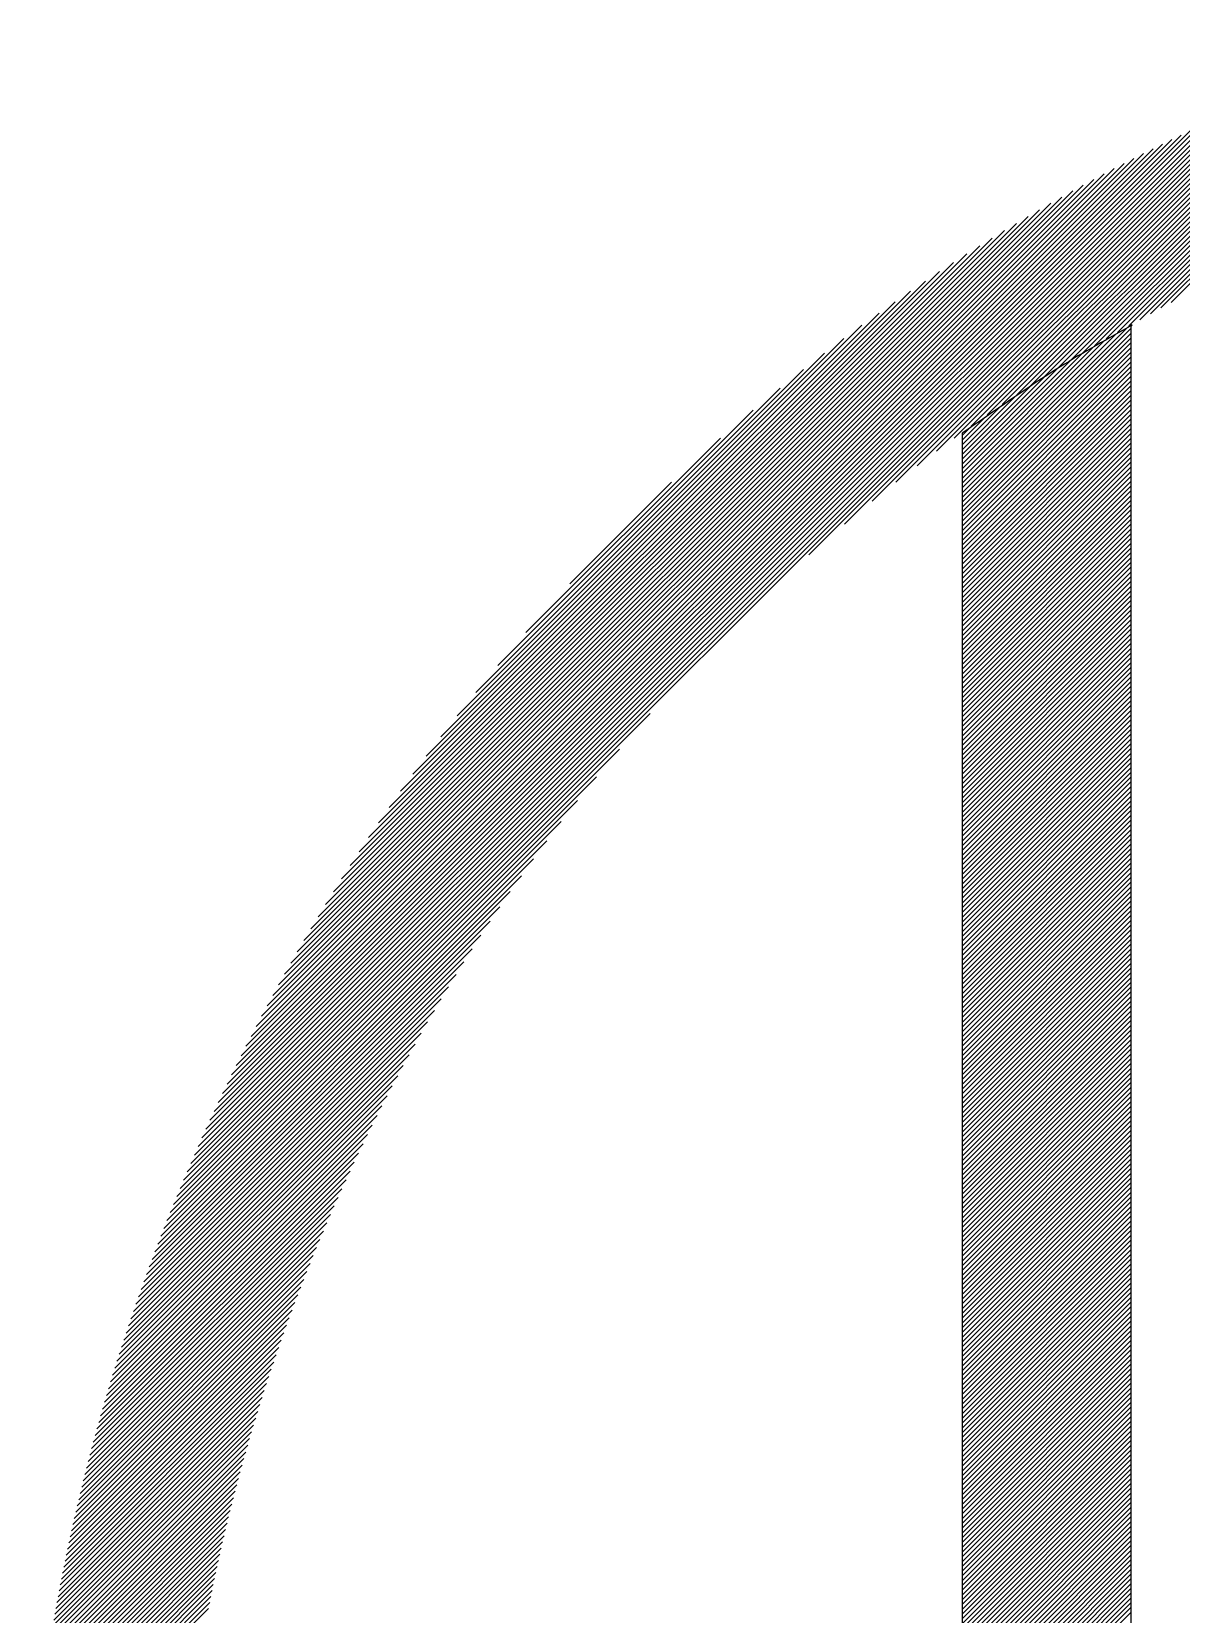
# Model space of a CAD drawing. Header units: inches. Extents: x 985 to 11353, y 526 to 2181.
# Drawn here: x 7762.45 to 7768.84, y 1171.02 to 1179.81 of the extents above; entities that cross this region are included whole.
import ezdxf

# ---------------------------------------------------------------- set-up
doc = ezdxf.new("R2010")
doc.units = ezdxf.units.IN
doc.header["$MEASUREMENT"] = 0
doc.layers.add('CABLE ROUTE FOR TOTAL PLANE-EMBED 2_DWG$0$SILICAGEL BORDER', color=7, linetype='Continuous')
doc.layers.add('ONDOCS', color=7, linetype='Continuous', lineweight=0)

# ---------------------------------------------------------------- blocks, each defined once
blk = doc.blocks.new('240A1')
at = {"layer": 'ONDOCS', "color": 7, "linetype": 'Continuous', "lineweight": -3, "ltscale": 100}
for p, q in [((1046099.6533, 286305.4631), (1046100.4556, 286306.2655)), ((1046099.4253, 286305.3341), (1046100.3072, 286306.2161)), ((1046099.4599, 286305.3547), (1046100.3288, 286306.2235)), ((1046099.4938, 286305.3744), (1046100.3502, 286306.2308)), ((1046099.527, 286305.3934), (1046100.3716, 286306.238)), ((1046099.5595, 286305.4118), (1046100.3928, 286306.2451)), ((1046099.5913, 286305.4295), (1046100.4138, 286306.252)), ((1046099.6226, 286305.4466), (1046100.4348, 286306.2588)), ((1046099.1956, 286305.1893), (1046100.1745, 286306.1682)), ((1046099.237, 286305.2166), (1046100.197, 286306.1766)), ((1046099.277, 286305.2424), (1046100.2193, 286306.1848)), ((1046099.3157, 286305.267), (1046100.2415, 286306.1928)), ((1046099.3532, 286305.2904), (1046100.2635, 286306.2007)), ((1046099.3897, 286305.3127), (1046100.2854, 286306.2085)), ((1046098.9573, 286305.0218), (1046100.0594, 286306.1239)), ((1046099.0104, 286305.0607), (1046100.0828, 286306.1331)), ((1046099.0603, 286305.0965), (1046100.106, 286306.1421)), ((1046099.1075, 286305.1295), (1046100.129, 286306.151)), ((1046099.1525, 286305.1604), (1046100.1518, 286306.1597)), ((1046098.5798, 286304.715), (1046099.9396, 286306.0748)), ((1046098.685, 286304.8061), (1046099.964, 286306.085)), ((1046098.7672, 286304.8741), (1046099.9881, 286306.095)), ((1046098.8375, 286304.9302), (1046100.0121, 286306.1048)), ((1046098.9001, 286304.9787), (1046100.0359, 286306.1144)), ((1046096.7373, 286302.8866), (1046099.915, 286306.0643)), ((1046096.748, 286302.9115), (1046099.8902, 286306.0537)), ((1046096.7589, 286302.9365), (1046099.8652, 286306.0427)), ((1046096.7701, 286302.9618), (1046099.8399, 286306.0316)), ((1046096.7815, 286302.9874), (1046099.8143, 286306.0202)), ((1046096.7932, 286303.0132), (1046099.7885, 286306.0085)), ((1046096.8051, 286303.0393), (1046099.7624, 286305.9966)), ((1046096.8173, 286303.0656), (1046099.7361, 286305.9844)), ((1046096.8298, 286303.0923), (1046099.7094, 286305.9718)), ((1046096.8427, 286303.1192), (1046099.6824, 286305.959)), ((1046096.8558, 286303.1465), (1046099.6552, 286305.9459)), ((1046096.8693, 286303.1741), (1046099.6275, 286305.9324)), ((1046096.8831, 286303.2021), (1046099.5996, 286305.9186)), ((1046096.8973, 286303.2304), (1046099.5713, 286305.9044)), ((1046096.9118, 286303.2591), (1046099.5426, 286305.8899)), ((1046096.9268, 286303.2882), (1046099.5135, 286305.8749)), ((1046096.9422, 286303.3178), (1046099.4839, 286305.8595)), ((1046096.958, 286303.3477), (1046099.454, 286305.8437)), ((1046096.9743, 286303.3782), (1046099.4235, 286305.8274)), ((1046096.9911, 286303.4091), (1046099.3926, 286305.8106)), ((1046097.0084, 286303.4406), (1046099.3611, 286305.7933)), ((1046097.0263, 286303.4726), (1046099.3291, 286305.7754)), ((1046097.0448, 286303.5052), (1046099.2965, 286305.7569)), ((1046097.0639, 286303.5385), (1046099.2632, 286305.7378)), ((1046097.0837, 286303.5724), (1046099.2293, 286305.718)), ((1046097.1042, 286303.6071), (1046099.1946, 286305.6974)), ((1046097.1256, 286303.6426), (1046099.1591, 286305.6761)), ((1046097.1478, 286303.6789), (1046099.1228, 286305.6539)), ((1046097.1709, 286303.7162), (1046099.0855, 286305.6307)), ((1046097.1951, 286303.7546), (1046099.0471, 286305.6066)), ((1046097.2205, 286303.794), (1046099.0076, 286305.5812)), ((1046097.2471, 286303.8348), (1046098.9669, 286305.5546)), ((1046097.2751, 286303.877), (1046098.9247, 286305.5265)), ((1046097.3048, 286303.9208), (1046098.8808, 286305.4968)), ((1046097.3364, 286303.9665), (1046098.8352, 286305.4653)), ((1046097.3701, 286304.0144), (1046098.7873, 286305.4316)), ((1046097.4064, 286304.0648), (1046098.7368, 286305.3953)), ((1046099.0334, 286304.8993), (1046099.5213, 286305.3872)), ((1046099.0334, 286304.8851), (1046099.5346, 286305.3864)), ((1046099.0334, 286304.871), (1046099.5346, 286305.3722)), ((1046097.4458, 286304.1184), (1046098.6833, 286305.3559)), ((1046099.0334, 286304.9134), (1046099.4883, 286305.3683)), ((1046099.0334, 286304.8568), (1046099.5346, 286305.3581)), ((1046099.0334, 286304.9275), (1046099.4556, 286305.3498)), ((1046099.0334, 286304.8427), (1046099.5346, 286305.344)), ((1046099.0334, 286304.9417), (1046099.4228, 286305.3311)), ((1046099.0334, 286304.8285), (1046099.5346, 286305.3298)), ((1046097.4891, 286304.1758), (1046098.6259, 286305.3126)), ((1046099.0334, 286304.8144), (1046099.5346, 286305.3157)), ((1046099.0334, 286304.9558), (1046099.3893, 286305.3117)), ((1046099.0334, 286304.8003), (1046099.5346, 286305.3015)), ((1046099.0334, 286304.97), (1046099.3545, 286305.2911)), ((1046099.0334, 286304.7861), (1046099.5346, 286305.2874)), ((1046097.5374, 286304.2383), (1046098.5634, 286305.2643)), ((1046099.0334, 286304.772), (1046099.5346, 286305.2732)), ((1046099.0334, 286304.9841), (1046099.3174, 286305.2681)), ((1046099.0334, 286304.7578), (1046099.5346, 286305.2591)), ((1046099.0334, 286304.7437), (1046099.5346, 286305.245)), ((1046099.0334, 286304.9983), (1046099.2776, 286305.2425)), ((1046099.0334, 286304.7296), (1046099.5346, 286305.2308)), ((1046097.5926, 286304.3076), (1046098.4941, 286305.2091)), ((1046099.0334, 286304.7154), (1046099.5346, 286305.2167)), ((1046099.0334, 286305.0124), (1046099.2353, 286305.2143)), ((1046099.0334, 286304.7013), (1046099.5346, 286305.2025)), ((1046099.0334, 286304.6871), (1046099.5346, 286305.1884)), ((1046099.0334, 286305.0265), (1046099.1909, 286305.184)), ((1046097.658, 286304.3871), (1046098.4146, 286305.1437)), ((1046099.0334, 286304.673), (1046099.5346, 286305.1742)), ((1046099.0334, 286304.6588), (1046099.5346, 286305.1601)), ((1046099.0334, 286305.0407), (1046099.145, 286305.1523)), ((1046099.0334, 286304.6447), (1046099.5346, 286305.146)), ((1046099.0334, 286304.6306), (1046099.5346, 286305.1318)), ((1046099.0334, 286305.0548), (1046099.0988, 286305.1202)), ((1046099.0334, 286304.6164), (1046099.5346, 286305.1177)), ((1046099.0334, 286304.6023), (1046099.5346, 286305.1035)), ((1046099.0334, 286304.5881), (1046099.5346, 286305.0894)), ((1046097.7412, 286304.4845), (1046098.3172, 286305.0604)), ((1046099.0334, 286305.069), (1046099.0533, 286305.0889)), ((1046099.0334, 286304.574), (1046099.5346, 286305.0752)), ((1046099.0334, 286304.5598), (1046099.5346, 286305.0611)), ((1046099.0334, 286304.5457), (1046099.5346, 286305.047)), ((1046099.0334, 286304.5316), (1046099.5346, 286305.0328)), ((1046099.0334, 286304.5174), (1046099.5346, 286305.0187)), ((1046099.0334, 286304.5033), (1046099.5346, 286305.0045)), ((1046099.0334, 286304.4891), (1046099.5346, 286304.9904)), ((1046099.0334, 286304.475), (1046099.5346, 286304.9763)), ((1046099.0334, 286304.4609), (1046099.5346, 286304.9621)), ((1046097.8716, 286304.6291), (1046098.1726, 286304.93)), ((1046099.0334, 286304.4467), (1046099.5346, 286304.948)), ((1046099.0334, 286304.4326), (1046099.5346, 286304.9338)), ((1046099.0334, 286304.4184), (1046099.5346, 286304.9197)), ((1046099.0334, 286304.4043), (1046099.5346, 286304.9055)), ((1046099.0334, 286304.3901), (1046099.5346, 286304.8914)), ((1046099.0334, 286304.376), (1046099.5346, 286304.8773)), ((1046099.0334, 286304.3619), (1046099.5346, 286304.8631)), ((1046099.0334, 286304.3477), (1046099.5346, 286304.849)), ((1046099.0334, 286304.3336), (1046099.5346, 286304.8348)), ((1046099.0334, 286304.3194), (1046099.5346, 286304.8207)), ((1046099.0334, 286304.3053), (1046099.5346, 286304.8065)), ((1046099.0334, 286304.2911), (1046099.5346, 286304.7924)), ((1046099.0334, 286304.277), (1046099.5346, 286304.7783)), ((1046099.0334, 286304.2629), (1046099.5346, 286304.7641)), ((1046099.0334, 286304.2487), (1046099.5346, 286304.75)), ((1046099.0334, 286304.2346), (1046099.5346, 286304.7358)), ((1046099.0334, 286304.2204), (1046099.5346, 286304.7217)), ((1046099.0334, 286304.2063), (1046099.5346, 286304.7076)), ((1046099.0334, 286304.1922), (1046099.5346, 286304.6934)), ((1046099.0334, 286304.178), (1046099.5346, 286304.6793)), ((1046099.0334, 286304.1639), (1046099.5346, 286304.6651)), ((1046099.0334, 286304.1497), (1046099.5346, 286304.651)), ((1046099.0334, 286304.1356), (1046099.5346, 286304.6368)), ((1046099.0334, 286304.1214), (1046099.5346, 286304.6227)), ((1046099.0334, 286304.1073), (1046099.5346, 286304.6086)), ((1046099.0334, 286304.0932), (1046099.5346, 286304.5944)), ((1046099.0334, 286304.079), (1046099.5346, 286304.5803)), ((1046099.0334, 286304.0649), (1046099.5346, 286304.5661)), ((1046099.0334, 286304.0507), (1046099.5346, 286304.552)), ((1046099.0334, 286304.0366), (1046099.5346, 286304.5378)), ((1046099.0334, 286304.0224), (1046099.5346, 286304.5237)), ((1046099.0334, 286304.0083), (1046099.5346, 286304.5096)), ((1046099.0334, 286303.9942), (1046099.5346, 286304.4954)), ((1046099.0334, 286303.98), (1046099.5346, 286304.4813)), ((1046099.0334, 286303.9659), (1046099.5346, 286304.4671)), ((1046099.0334, 286303.9517), (1046099.5346, 286304.453)), ((1046099.0334, 286303.9376), (1046099.5346, 286304.4389)), ((1046099.0334, 286303.9235), (1046099.5346, 286304.4247)), ((1046099.0334, 286303.9093), (1046099.5346, 286304.4106)), ((1046099.0334, 286303.8952), (1046099.5346, 286304.3964)), ((1046099.0334, 286303.881), (1046099.5346, 286304.3823)), ((1046099.0334, 286303.8669), (1046099.5346, 286304.3681)), ((1046099.0334, 286303.8527), (1046099.5346, 286304.354)), ((1046099.0334, 286303.8386), (1046099.5346, 286304.3399)), ((1046099.0334, 286303.8245), (1046099.5346, 286304.3257)), ((1046099.0334, 286303.8103), (1046099.5346, 286304.3116)), ((1046099.0334, 286303.7962), (1046099.5346, 286304.2974)), ((1046099.0334, 286303.782), (1046099.5346, 286304.2833)), ((1046099.0334, 286303.7679), (1046099.5346, 286304.2691)), ((1046099.0334, 286303.7537), (1046099.5346, 286304.255)), ((1046096.7269, 286302.8621), (1046098.1096, 286304.2448)), ((1046099.0334, 286303.7396), (1046099.5346, 286304.2409)), ((1046099.0334, 286303.7255), (1046099.5346, 286304.2267)), ((1046099.0334, 286303.7113), (1046099.5346, 286304.2126)), ((1046099.0334, 286303.6972), (1046099.5346, 286304.1984)), ((1046099.0334, 286303.683), (1046099.5346, 286304.1843)), ((1046099.0334, 286303.6689), (1046099.5346, 286304.1702)), ((1046099.0334, 286303.6548), (1046099.5346, 286304.156)), ((1046096.7167, 286302.8377), (1046098.0185, 286304.1395)), ((1046099.0334, 286303.6406), (1046099.5346, 286304.1419)), ((1046099.0334, 286303.6265), (1046099.5346, 286304.1277)), ((1046099.0334, 286303.6123), (1046099.5346, 286304.1136)), ((1046099.0334, 286303.5982), (1046099.5346, 286304.0994)), ((1046099.0334, 286303.584), (1046099.5346, 286304.0853)), ((1046099.0334, 286303.5699), (1046099.5346, 286304.0712)), ((1046096.7067, 286302.8135), (1046097.9505, 286304.0574)), ((1046099.0334, 286303.5558), (1046099.5346, 286304.057)), ((1046099.0334, 286303.5416), (1046099.5346, 286304.0429)), ((1046099.0334, 286303.5275), (1046099.5346, 286304.0287)), ((1046099.0334, 286303.5133), (1046099.5346, 286304.0146)), ((1046096.6968, 286302.7896), (1046097.8944, 286303.9871)), ((1046099.0334, 286303.4992), (1046099.5346, 286304.0004)), ((1046099.0334, 286303.485), (1046099.5346, 286303.9863)), ((1046099.0334, 286303.4709), (1046099.5346, 286303.9722)), ((1046096.6872, 286302.7658), (1046097.8459, 286303.9245)), ((1046099.0334, 286303.4568), (1046099.5346, 286303.958)), ((1046099.0334, 286303.4426), (1046099.5346, 286303.9439)), ((1046099.0334, 286303.4285), (1046099.5346, 286303.9297)), ((1046099.0334, 286303.4143), (1046099.5346, 286303.9156)), ((1046099.0334, 286303.4002), (1046099.5346, 286303.9015)), ((1046099.0334, 286303.3861), (1046099.5346, 286303.8873)), ((1046099.0334, 286303.3719), (1046099.5346, 286303.8732)), ((1046096.6778, 286302.7423), (1046097.8028, 286303.8673)), ((1046099.0334, 286303.3578), (1046099.5346, 286303.859)), ((1046099.0334, 286303.3436), (1046099.5346, 286303.8449)), ((1046099.0334, 286303.3295), (1046099.5346, 286303.8307)), ((1046096.6686, 286302.7189), (1046097.7638, 286303.8141)), ((1046099.0334, 286303.3153), (1046099.5346, 286303.8166)), ((1046099.0334, 286303.3012), (1046099.5346, 286303.8025)), ((1046099.0334, 286303.2871), (1046099.5346, 286303.7883)), ((1046096.6595, 286302.6957), (1046097.7281, 286303.7643)), ((1046099.0334, 286303.2729), (1046099.5346, 286303.7742)), ((1046099.0334, 286303.2588), (1046099.5346, 286303.76)), ((1046099.0334, 286303.2446), (1046099.5346, 286303.7459)), ((1046099.0334, 286303.2305), (1046099.5346, 286303.7317)), ((1046096.6507, 286302.6727), (1046097.695, 286303.7171)), ((1046099.0334, 286303.2163), (1046099.5346, 286303.7176)), ((1046099.0334, 286303.2022), (1046099.5346, 286303.7035)), ((1046099.0334, 286303.1881), (1046099.5346, 286303.6893)), ((1046096.642, 286302.6499), (1046097.6642, 286303.6721)), ((1046099.0334, 286303.1739), (1046099.5346, 286303.6752)), ((1046099.0334, 286303.1598), (1046099.5346, 286303.661)), ((1046099.0334, 286303.1456), (1046099.5346, 286303.6469)), ((1046096.6335, 286302.6272), (1046097.6352, 286303.629)), ((1046099.0334, 286303.1315), (1046099.5346, 286303.6328)), ((1046099.0334, 286303.1174), (1046099.5346, 286303.6186)), ((1046099.0334, 286303.1032), (1046099.5346, 286303.6045)), ((1046099.0334, 286303.0891), (1046099.5346, 286303.5903)), ((1046096.6169, 286302.5824), (1046097.5821, 286303.5476)), ((1046096.6251, 286302.6047), (1046097.608, 286303.5876)), ((1046099.0334, 286303.0749), (1046099.5346, 286303.5762)), ((1046099.0334, 286303.0608), (1046099.5346, 286303.562)), ((1046099.0334, 286303.0466), (1046099.5346, 286303.5479)), ((1046096.6089, 286302.5602), (1046097.5576, 286303.5089)), ((1046099.0334, 286303.0325), (1046099.5346, 286303.5338)), ((1046099.0334, 286303.0184), (1046099.5346, 286303.5196)), ((1046099.0334, 286303.0042), (1046099.5346, 286303.5055)), ((1046096.601, 286302.5381), (1046097.5342, 286303.4714)), ((1046099.0334, 286302.9901), (1046099.5346, 286303.4913)), ((1046099.0334, 286302.9759), (1046099.5346, 286303.4772)), ((1046099.0334, 286302.9618), (1046099.5346, 286303.463)), ((1046099.0334, 286302.9476), (1046099.5346, 286303.4489)), ((1046096.5932, 286302.5162), (1046097.5118, 286303.4349)), ((1046099.0334, 286302.9335), (1046099.5346, 286303.4348)), ((1046099.0334, 286302.9194), (1046099.5346, 286303.4206)), ((1046099.0334, 286302.9052), (1046099.5346, 286303.4065)), ((1046096.5782, 286302.4729), (1046097.4699, 286303.3646)), ((1046096.5856, 286302.4945), (1046097.4904, 286303.3993)), ((1046099.0334, 286302.8911), (1046099.5346, 286303.3923)), ((1046099.0334, 286302.8769), (1046099.5346, 286303.3782)), ((1046099.0334, 286302.8628), (1046099.5346, 286303.3641)), ((1046096.5708, 286302.4514), (1046097.4501, 286303.3307)), ((1046099.0334, 286302.8486), (1046099.5346, 286303.3499)), ((1046099.0334, 286302.8345), (1046099.5346, 286303.3358)), ((1046099.0334, 286302.8204), (1046099.5346, 286303.3216)), ((1046099.0334, 286302.8062), (1046099.5346, 286303.3075)), ((1046096.5566, 286302.4089), (1046097.4128, 286303.2651)), ((1046096.5637, 286302.4301), (1046097.4311, 286303.2976)), ((1046099.0334, 286302.7921), (1046099.5346, 286303.2933)), ((1046099.0334, 286302.7779), (1046099.5346, 286303.2792)), ((1046099.0334, 286302.7638), (1046099.5346, 286303.2651)), ((1046096.5497, 286302.3879), (1046097.3951, 286303.2333)), ((1046099.0334, 286302.7497), (1046099.5346, 286303.2509)), ((1046099.0334, 286302.7355), (1046099.5346, 286303.2368)), ((1046099.0334, 286302.7214), (1046099.5346, 286303.2226)), ((1046096.5362, 286302.3461), (1046097.3614, 286303.1713)), ((1046096.5429, 286302.3669), (1046097.378, 286303.202)), ((1046099.0334, 286302.7072), (1046099.5346, 286303.2085)), ((1046099.0334, 286302.6931), (1046099.5346, 286303.1943)), ((1046099.0334, 286302.6789), (1046099.5346, 286303.1802)), ((1046096.5297, 286302.3254), (1046097.3454, 286303.1411)), ((1046099.0334, 286302.6648), (1046099.5346, 286303.1661)), ((1046099.0334, 286302.6507), (1046099.5346, 286303.1519)), ((1046099.0334, 286302.6365), (1046099.5346, 286303.1378)), ((1046099.0334, 286302.6224), (1046099.5346, 286303.1236)), ((1046096.5169, 286302.2844), (1046097.3148, 286303.0822)), ((1046096.5232, 286302.3048), (1046097.3298, 286303.1115)), ((1046099.0334, 286302.6082), (1046099.5346, 286303.1095)), ((1046099.0334, 286302.5941), (1046099.5346, 286303.0954)), ((1046099.0334, 286302.5799), (1046099.5346, 286303.0812)), ((1046096.5107, 286302.264), (1046097.3001, 286303.0534)), ((1046099.0334, 286302.5658), (1046099.5346, 286303.0671)), ((1046099.0334, 286302.5517), (1046099.5346, 286303.0529)), ((1046099.0334, 286302.5375), (1046099.5346, 286303.0388)), ((1046096.4986, 286302.2237), (1046097.2721, 286302.9971)), ((1046096.5046, 286302.2438), (1046097.2859, 286303.0251)), ((1046099.0334, 286302.5234), (1046099.5346, 286303.0246)), ((1046099.0334, 286302.5092), (1046099.5346, 286303.0105)), ((1046099.0334, 286302.4951), (1046099.5346, 286302.9964)), ((1046099.0334, 286302.481), (1046099.5346, 286302.9822)), ((1046096.487, 286302.1837), (1046097.2455, 286302.9422)), ((1046096.4928, 286302.2037), (1046097.2586, 286302.9695)), ((1046099.0334, 286302.4668), (1046099.5346, 286302.9681)), ((1046099.0334, 286302.4527), (1046099.5346, 286302.9539)), ((1046099.0334, 286302.4385), (1046099.5346, 286302.9398)), ((1046096.4758, 286302.1442), (1046097.2203, 286302.8888)), ((1046096.4813, 286302.1639), (1046097.2327, 286302.9153)), ((1046099.0334, 286302.4244), (1046099.5346, 286302.9256)), ((1046099.0334, 286302.4102), (1046099.5346, 286302.9115)), ((1046099.0334, 286302.3961), (1046099.5346, 286302.8974)), ((1046096.4703, 286302.1246), (1046097.2082, 286302.8625)), ((1046099.0334, 286302.382), (1046099.5346, 286302.8832)), ((1046099.0334, 286302.3678), (1046099.5346, 286302.8691)), ((1046099.0334, 286302.3537), (1046099.5346, 286302.8549)), ((1046099.0334, 286302.3395), (1046099.5346, 286302.8408)), ((1046096.4596, 286302.0857), (1046097.1848, 286302.8109)), ((1046096.4649, 286302.1051), (1046097.1963, 286302.8365)), ((1046099.0334, 286302.3254), (1046099.5346, 286302.8267)), ((1046099.0334, 286302.3112), (1046099.5346, 286302.8125)), ((1046099.0334, 286302.2971), (1046099.5346, 286302.7984)), ((1046096.4494, 286302.0471), (1046097.1626, 286302.7603)), ((1046096.4545, 286302.0664), (1046097.1736, 286302.7855)), ((1046099.0334, 286302.283), (1046099.5346, 286302.7842)), ((1046099.0334, 286302.2688), (1046099.5346, 286302.7701)), ((1046099.0334, 286302.2547), (1046099.5346, 286302.7559)), ((1046096.4395, 286302.009), (1046097.1413, 286302.7108)), ((1046096.4444, 286302.028), (1046097.1518, 286302.7354)), ((1046099.0334, 286302.2405), (1046099.5346, 286302.7418)), ((1046099.0334, 286302.2264), (1046099.5346, 286302.7277)), ((1046099.0334, 286302.2123), (1046099.5346, 286302.7135)), ((1046099.0334, 286302.1981), (1046099.5346, 286302.6994)), ((1046096.43, 286301.9711), (1046097.1211, 286302.6623)), ((1046096.4347, 286301.99), (1046097.1311, 286302.6864)), ((1046099.0334, 286302.184), (1046099.5346, 286302.6852)), ((1046099.0334, 286302.1698), (1046099.5346, 286302.6711)), ((1046099.0334, 286302.1557), (1046099.5346, 286302.6569)), ((1046096.4208, 286301.9337), (1046097.1017, 286302.6146)), ((1046096.4253, 286301.9524), (1046097.1113, 286302.6383)), ((1046099.0334, 286302.1415), (1046099.5346, 286302.6428)), ((1046099.0334, 286302.1274), (1046099.5346, 286302.6287)), ((1046099.0334, 286302.1133), (1046099.5346, 286302.6145)), ((1046096.4119, 286301.8965), (1046097.0831, 286302.5678)), ((1046096.4163, 286301.915), (1046097.0923, 286302.5911)), ((1046099.0334, 286302.0991), (1046099.5346, 286302.6004)), ((1046099.0334, 286302.085), (1046099.5346, 286302.5862)), ((1046099.0334, 286302.0708), (1046099.5346, 286302.5721)), ((1046099.0334, 286302.0567), (1046099.5346, 286302.5579)), ((1046096.4033, 286301.8597), (1046097.0654, 286302.5217)), ((1046096.4076, 286301.8781), (1046097.0742, 286302.5446)), ((1046099.0334, 286302.0425), (1046099.5346, 286302.5438)), ((1046099.0334, 286302.0284), (1046099.5346, 286302.5297)), ((1046099.0334, 286302.0143), (1046099.5346, 286302.5155)), ((1046096.3951, 286301.8232), (1046097.0483, 286302.4764)), ((1046096.3992, 286301.8414), (1046097.0568, 286302.499)), ((1046099.0334, 286302.0001), (1046099.5346, 286302.5014)), ((1046099.0334, 286301.986), (1046099.5346, 286302.4872)), ((1046099.0334, 286301.9718), (1046099.5346, 286302.4731)), ((1046096.3872, 286301.7869), (1046097.032, 286302.4318)), ((1046096.3911, 286301.805), (1046097.0401, 286302.454)), ((1046099.0334, 286301.9577), (1046099.5346, 286302.459)), ((1046099.0334, 286301.9436), (1046099.5346, 286302.4448)), ((1046099.0334, 286301.9294), (1046099.5346, 286302.4307)), ((1046099.0334, 286301.9153), (1046099.5346, 286302.4165)), ((1046096.3795, 286301.751), (1046097.0163, 286302.3878)), ((1046096.3833, 286301.7689), (1046097.0241, 286302.4097)), ((1046099.0334, 286301.9011), (1046099.5346, 286302.4024)), ((1046099.0334, 286301.887), (1046099.5346, 286302.3882)), ((1046099.0334, 286301.8728), (1046099.5346, 286302.3741)), ((1046096.3686, 286301.6977), (1046096.994, 286302.3231)), ((1046096.3722, 286301.7154), (1046097.0013, 286302.3445)), ((1046096.3758, 286301.7332), (1046097.0088, 286302.3661)), ((1046099.0334, 286301.8587), (1046099.5346, 286302.36)), ((1046099.0334, 286301.8446), (1046099.5346, 286302.3458)), ((1046099.0334, 286301.8304), (1046099.5346, 286302.3317)), ((1046096.3617, 286301.6624), (1046096.9798, 286302.2806)), ((1046096.3651, 286301.68), (1046096.9869, 286302.3018)), ((1046099.0334, 286301.8163), (1046099.5346, 286302.3175)), ((1046099.0334, 286301.8021), (1046099.5346, 286302.3034)), ((1046099.0334, 286301.788), (1046099.5346, 286302.2892)), ((1046096.355, 286301.6275), (1046096.9662, 286302.2387)), ((1046096.3583, 286301.6449), (1046096.973, 286302.2596)), ((1046099.0334, 286301.7738), (1046099.5346, 286302.2751)), ((1046099.0334, 286301.7597), (1046099.5346, 286302.261)), ((1046099.0334, 286301.7456), (1046099.5346, 286302.2468)), ((1046099.0334, 286301.7314), (1046099.5346, 286302.2327)), ((1046096.3486, 286301.5928), (1046096.9532, 286302.1974)), ((1046096.3518, 286301.6101), (1046096.9596, 286302.218)), ((1046099.0334, 286301.7173), (1046099.5346, 286302.2185)), ((1046099.0334, 286301.7031), (1046099.5346, 286302.2044)), ((1046099.0334, 286301.689), (1046099.5346, 286302.1903)), ((1046096.3395, 286301.5412), (1046096.9345, 286302.1363)), ((1046096.3424, 286301.5584), (1046096.9406, 286302.1565)), ((1046096.3455, 286301.5756), (1046096.9468, 286302.1769)), ((1046099.0334, 286301.6749), (1046099.5346, 286302.1761)), ((1046099.0334, 286301.6607), (1046099.5346, 286302.162)), ((1046099.0334, 286301.6466), (1046099.5346, 286302.1478)), ((1046096.3337, 286301.5072), (1046096.9226, 286302.0961)), ((1046096.3365, 286301.5242), (1046096.9285, 286302.1161)), ((1046099.0334, 286301.6324), (1046099.5346, 286302.1337)), ((1046099.0334, 286301.6183), (1046099.5346, 286302.1195)), ((1046099.0334, 286301.6041), (1046099.5346, 286302.1054)), ((1046099.0334, 286301.59), (1046099.5346, 286302.0913)), ((1046096.3281, 286301.4733), (1046096.9112, 286302.0564)), ((1046096.3309, 286301.4902), (1046096.9169, 286302.0762)), ((1046099.0334, 286301.5759), (1046099.5346, 286302.0771)), ((1046099.0334, 286301.5617), (1046099.5346, 286302.063)), ((1046099.0334, 286301.5476), (1046099.5346, 286302.0488)), ((1046096.3202, 286301.423), (1046096.8949, 286301.9977)), ((1046096.3228, 286301.4397), (1046096.9002, 286302.0172)), ((1046096.3254, 286301.4565), (1046096.9057, 286302.0367)), ((1046099.0334, 286301.5334), (1046099.5346, 286302.0347)), ((1046099.0334, 286301.5193), (1046099.5346, 286302.0205)), ((1046099.0334, 286301.5051), (1046099.5346, 286302.0064)), ((1046096.3153, 286301.3898), (1046096.8846, 286301.9591)), ((1046096.3177, 286301.4064), (1046096.8897, 286301.9783)), ((1046099.0334, 286301.491), (1046099.5346, 286301.9923)), ((1046099.0334, 286301.4769), (1046099.5346, 286301.9781)), ((1046099.0334, 286301.4627), (1046099.5346, 286301.964)), ((1046099.0334, 286301.4486), (1046099.5346, 286301.9498)), ((1046096.3082, 286301.3403), (1046096.8698, 286301.9019)), ((1046096.3105, 286301.3567), (1046096.8746, 286301.9208)), ((1046096.3129, 286301.3732), (1046096.8796, 286301.9399)), ((1046099.0334, 286301.4344), (1046099.5346, 286301.9357)), ((1046099.0334, 286301.4203), (1046099.5346, 286301.9216)), ((1046099.0334, 286301.4062), (1046099.5346, 286301.9074)), ((1046096.3038, 286301.3076), (1046096.8604, 286301.8642)), ((1046096.306, 286301.3239), (1046096.8651, 286301.883)), ((1046099.0334, 286301.392), (1046099.5346, 286301.8933)), ((1046099.0334, 286301.3779), (1046099.5346, 286301.8791)), ((1046099.0334, 286301.3637), (1046099.5346, 286301.865)), ((1046096.2975, 286301.2589), (1046096.847, 286301.8084)), ((1046096.2996, 286301.2751), (1046096.8514, 286301.8269)), ((1046096.3016, 286301.2913), (1046096.8559, 286301.8455)), ((1046099.0334, 286301.3496), (1046099.5346, 286301.8508)), ((1046099.0334, 286301.3354), (1046099.5346, 286301.8367)), ((1046099.0334, 286301.3213), (1046099.5346, 286301.8226)), ((1046099.0334, 286301.3072), (1046099.5346, 286301.8084)), ((1046096.2936, 286301.2267), (1046096.8385, 286301.7716)), ((1046096.2955, 286301.2428), (1046096.8427, 286301.79)), ((1046099.0334, 286301.293), (1046099.5346, 286301.7943)), ((1046099.0334, 286301.2789), (1046099.5346, 286301.7801)), ((1046099.0334, 286301.2647), (1046099.5346, 286301.766)), ((1046096.2881, 286301.1788), (1046096.8264, 286301.7171)), ((1046096.2899, 286301.1947), (1046096.8304, 286301.7352)), ((1046096.2917, 286301.2107), (1046096.8344, 286301.7534)), ((1046099.0334, 286301.2506), (1046099.5346, 286301.7518)), ((1046099.0334, 286301.2364), (1046099.5346, 286301.7377)), ((1046099.0334, 286301.2223), (1046099.5346, 286301.7236)), ((1046096.2847, 286301.147), (1046096.8188, 286301.6811)), ((1046096.2864, 286301.1629), (1046096.8226, 286301.6991)), ((1046099.0334, 286301.2082), (1046099.5346, 286301.7094)), ((1046099.0334, 286301.194), (1046099.5346, 286301.6953)), ((1046099.0334, 286301.1799), (1046099.5346, 286301.6811)), ((1046099.0334, 286301.1657), (1046099.5346, 286301.667)), ((1046096.2799, 286301.0998), (1046096.8078, 286301.6278)), ((1046096.2814, 286301.1155), (1046096.8114, 286301.6455)), ((1046096.283, 286301.1312), (1046096.815, 286301.6633)), ((1046099.0334, 286301.1516), (1046099.5346, 286301.6529)), ((1046099.0334, 286301.1375), (1046099.5346, 286301.6387)), ((1046099.0334, 286301.1233), (1046099.5346, 286301.6246)), ((1046096.2769, 286301.0686), (1046096.8009, 286301.5926)), ((1046096.2784, 286301.0842), (1046096.8043, 286301.6101)), ((1046099.0334, 286301.1092), (1046099.5346, 286301.6104)), ((1046099.0334, 286301.095), (1046099.5346, 286301.5963)), ((1046099.0334, 286301.0809), (1046099.5346, 286301.5821))]:
    blk.add_line(p, q, dxfattribs=at)
blk.add_open_spline([(1046099.5346, 286305.3925), (1046099.5346, 286301.5156), (1046099.5346, 286297.6387), (1046099.5346, 286293.7617), (1046099.3675, 286293.7617), (1046099.2005, 286293.7617), (1046099.0334, 286293.7617), (1046099.0334, 286297.5329), (1046099.0334, 286301.3041), (1046099.0334, 286305.0753), (1046099.1302, 286305.1409), (1046099.2249, 286305.21), (1046099.3239, 286305.2722), (1046099.3936, 286305.3161), (1046099.4664, 286305.3552), (1046099.5376, 286305.3966), (1046099.5366, 286305.3953), (1046099.5356, 286305.3939), (1046099.5346, 286305.3925)], degree=3, knots=[0, 0, 0, 0, 0.111111, 0.111111, 0.111111, 0.222222, 0.222222, 0.222222, 0.333333, 0.333333, 0.333333, 0.528849, 0.528849, 0.528849, 0.666667, 0.666667, 0.666667, 1, 1, 1, 1], dxfattribs=at)
blk.add_open_spline([(1046099.5346, 286305.3925), (1046099.5346, 286301.5156), (1046099.5346, 286297.6387), (1046099.5346, 286293.7617), (1046099.3675, 286293.7617), (1046099.2005, 286293.7617), (1046099.0334, 286293.7617), (1046099.0334, 286297.5329), (1046099.0334, 286301.3041), (1046099.0334, 286305.0753), (1046099.1302, 286305.1409), (1046099.2249, 286305.21), (1046099.3239, 286305.2722), (1046099.3936, 286305.3161), (1046099.4664, 286305.3552), (1046099.5376, 286305.3966), (1046099.5366, 286305.3953), (1046099.5356, 286305.3939), (1046099.5346, 286305.3925)], degree=3, knots=[0, 0, 0, 0, 0.111111, 0.111111, 0.111111, 0.222222, 0.222222, 0.222222, 0.333333, 0.333333, 0.333333, 0.528849, 0.528849, 0.528849, 0.666667, 0.666667, 0.666667, 1, 1, 1, 1], dxfattribs=at)

msp = doc.modelspace()

# ---------------------------------------------------------------- block references
at = {"layer": 'CABLE ROUTE FOR TOTAL PLANE-EMBED 2_DWG$0$SILICAGEL BORDER', "color": 7, "xscale": 1.875, "yscale": 1.875, "zscale": 1.875}
msp.add_blockref('240A1', (-1953668.0693, -535644.4358), dxfattribs=at)

doc.saveas('drawing.dxf')
